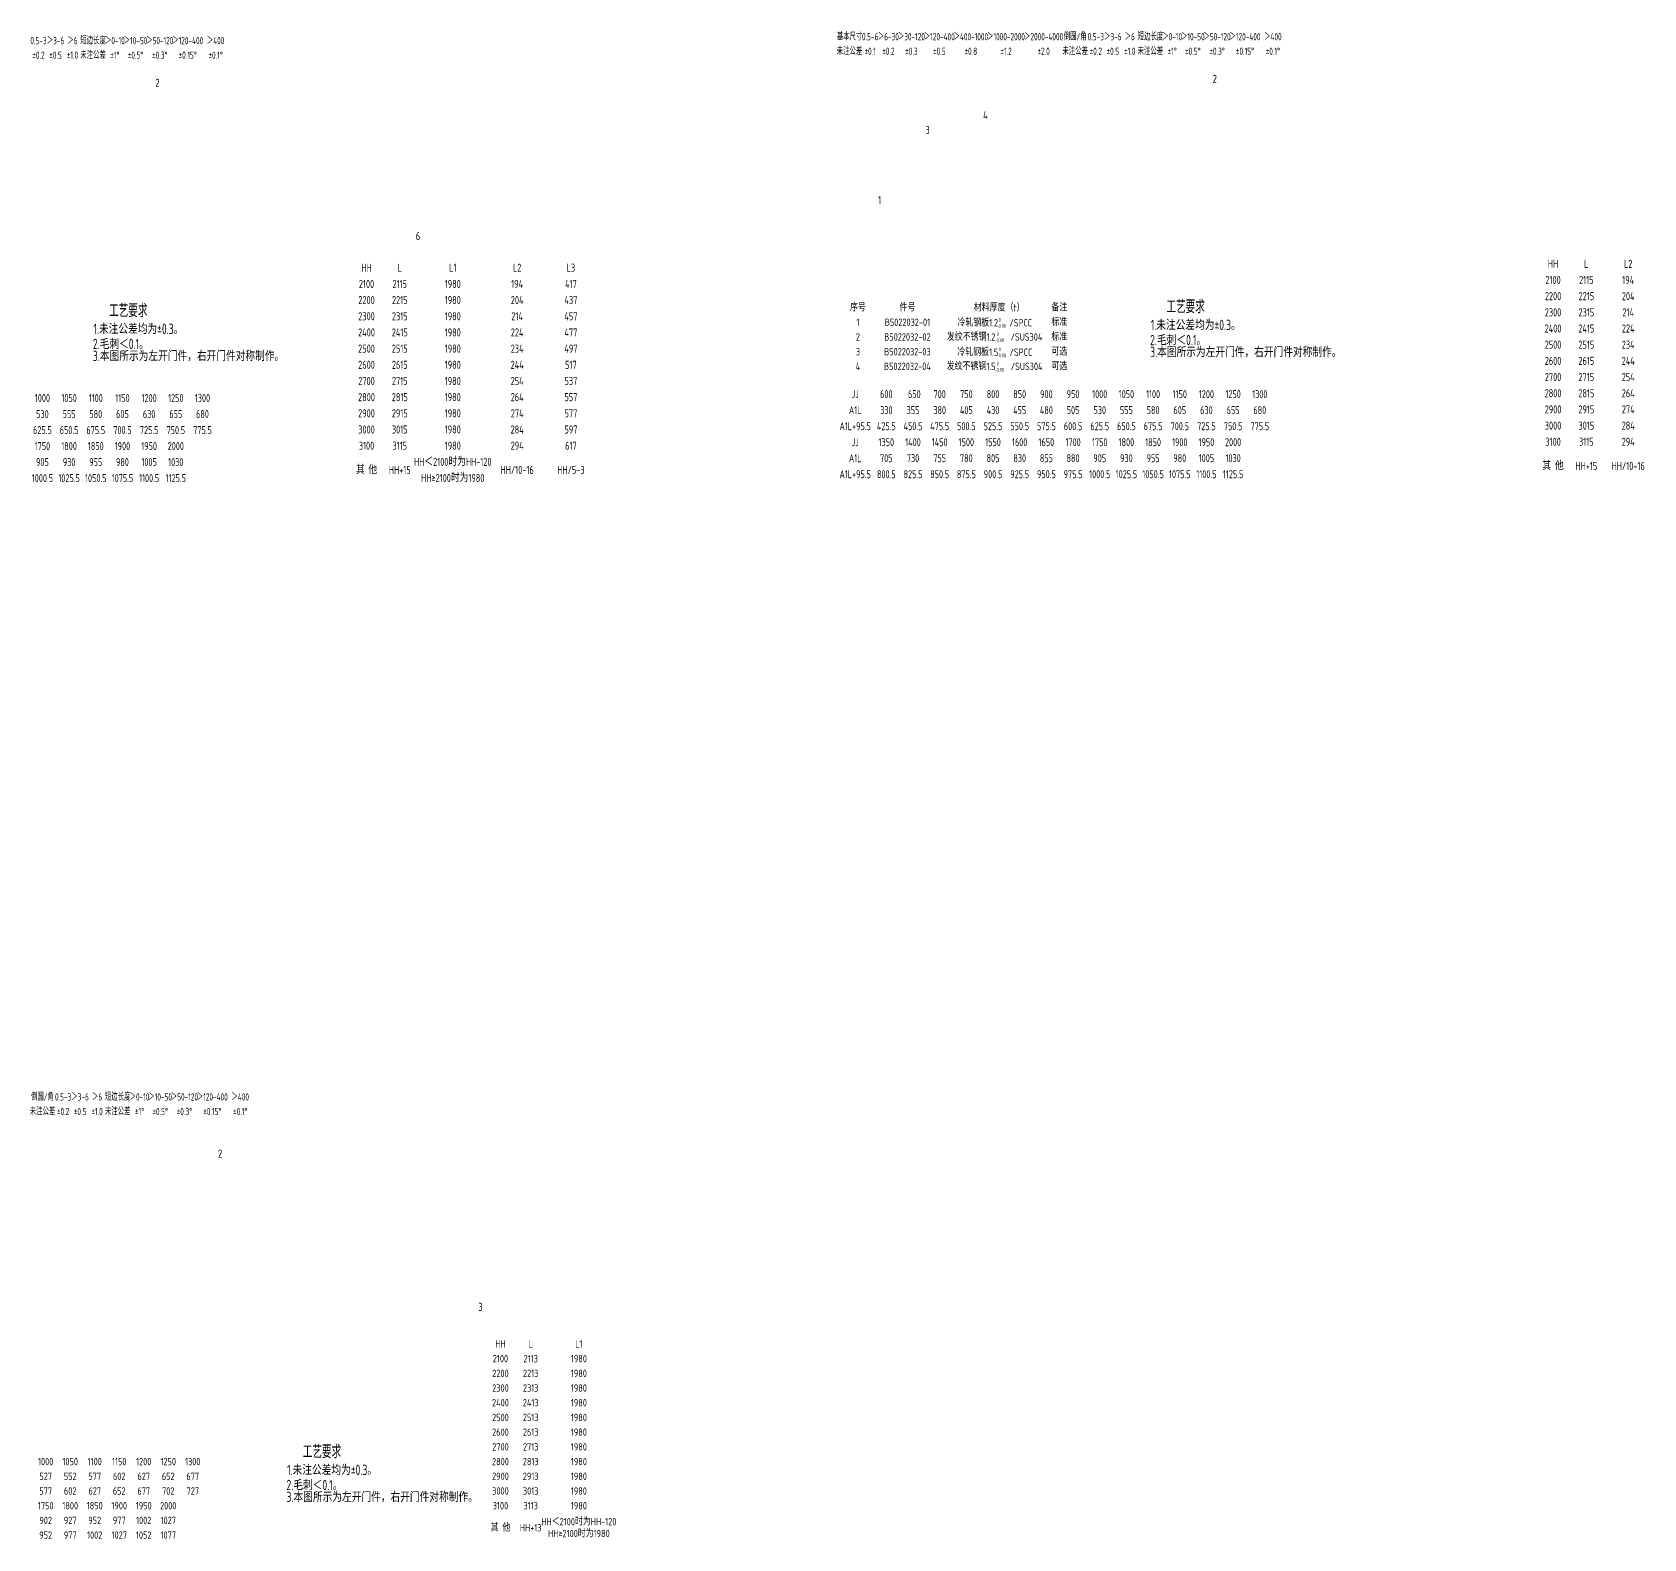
# Model space of a CAD drawing. Header units: inches. Extents: x 14216 to 120088, y -28810 to 23559.
# Drawn here: x 81069 to 86987, y 15158 to 20690 of the extents above; entities that cross this region are included whole.
import ezdxf
from ezdxf.enums import TextEntityAlignment as Align

# ---------------------------------------------------------------- set-up
doc = ezdxf.new("R2010")
doc.units = ezdxf.units.IN
doc.header["$LTSCALE"] = 0.3
doc.header["$MEASUREMENT"] = 0
doc.layers.add('2', color=2, linetype='Continuous')
doc.layers.add('2细实线', color=2, linetype='Continuous')
doc.layers.add('5', color=3, linetype='Continuous', lineweight=40)
doc.layers.add('粗实线', color=7, linetype='Continuous', lineweight=30)
doc.styles.add('HZ', font='isocp2.shx', dxfattribs={"width": 0.7, "bigfont": 'hztxt.shx'})

msp = doc.modelspace()

# ---------------------------------------------------------------- texts
at = {"layer": '2', "color": 4, "style": 'HZ', "width": 0.7}
for s, p in [('2', (81521.5, 20489.1)), ('2', (85404.4, 20503.4)), ('4', (84561, 20370.2)), ('3', (84349.2, 20315.4)), ('1', (84175.4, 20057.8)), ('6', (82477.6, 19926.3)), ('2', (81751.4, 16557.2)), ('3', (82707.5, 15994.5))]:
    msp.add_text(s, height=30, dxfattribs=at).set_placement(p)
at = {"layer": '2', "style": 'HZ', "width": 0.8}
for s, height, p in [('HH', 29.7, (82296.7, 19824.9)), ('L', 29.7, (82418.8, 19824.9)), ('L1', 29.7, (82613.5, 19824.9)), ('L2', 29.7, (82849.9, 19824.9)), ('L3', 29.7, (83047.3, 19824.9)), ('HH', 29.7, (86654.2, 19839.3)), ('L', 29.7, (86776.3, 19839.3)), ('L2', 29.7, (86930.1, 19839.3)), ('2100', 29.7, (82296.7, 19765.5)), ('2115', 29.7, (82418.8, 19765.5)), ('1980', 29.7, (82613.5, 19765.5)), ('194', 29.7, (82849.9, 19765.5)), ('417', 29.7, (83047.3, 19765.5)), ('2100', 29.7, (86654.2, 19779.9)), ('2115', 29.7, (86776.3, 19779.9)), ('194', 29.7, (86930.1, 19779.9)), ('2200', 29.7, (82296.7, 19706.1)), ('2215', 29.7, (82418.8, 19706.1)), ('1980', 29.7, (82613.5, 19706.1)), ('204', 29.7, (82849.9, 19706.1)), ('437', 29.7, (83047.3, 19706.1)), ('2200', 29.7, (86654.2, 19720.5)), ('2215', 29.7, (86776.3, 19720.5)), ('204', 29.7, (86930.1, 19720.5)), ('2300', 29.7, (82296.7, 19646.7)), ('2315', 29.7, (82418.8, 19646.7)), ('1980', 29.7, (82613.5, 19646.7)), ('214', 29.7, (82849.9, 19646.7)), ('457', 29.7, (83047.3, 19646.7)), ('序号', 27, (84101.4, 19678.7)), ('件号', 27, (84283.1, 19678.7)), ('材料厚度（t）', 27, (84620, 19678.7)), ('备注', 27, (84841, 19678.7)), ('2300', 29.7, (86654.2, 19661.1)), ('2315', 29.7, (86776.3, 19661.1)), ('214', 29.7, (86930.1, 19661.1)), ('2400', 29.7, (82296.7, 19587.3)), ('2415', 29.7, (82418.8, 19587.3)), ('1980', 29.7, (82613.5, 19587.3)), ('224', 29.7, (82849.9, 19587.3)), ('477', 29.7, (83047.3, 19587.3)), ('1', 27, (84101.4, 19624.7)), ('B5022032-01', 27, (84283.1, 19624.7)), ('冷轧钢板1.2   /SPCC', 27, (84603.8, 19622.8)), ('标准', 27, (84841, 19624.7)), ('2400', 29.7, (86654.2, 19601.7)), ('2415', 29.7, (86776.3, 19601.7)), ('224', 29.7, (86930.1, 19601.7)), ('2500', 29.7, (82296.7, 19527.9)), ('2515', 29.7, (82418.8, 19527.9)), ('1980', 29.7, (82613.5, 19527.9)), ('234', 29.7, (82849.9, 19527.9)), ('497', 29.7, (83047.3, 19527.9)), ('3', 27, (84101.4, 19516.7)), ('2', 27, (84101.4, 19570.7)), ('B5022032-03', 27, (84283.1, 19516.7)), ('B5022032-02', 27, (84283.1, 19570.7)), ('发纹不锈钢1.2    /SUS304 ', 27, (84610.3, 19570.7)), ('冷轧钢板1.5   /SPCC', 27, (84603.8, 19514.8)), ('标准', 27, (84841, 19570.7)), ('可选', 27, (84841, 19516.7)), ('2500', 29.7, (86654.2, 19542.3)), ('2515', 29.7, (86776.3, 19542.3)), ('234', 29.7, (86930.1, 19542.3)), ('2600', 29.7, (82296.7, 19468.5)), ('2615', 29.7, (82418.8, 19468.5)), ('1980', 29.7, (82613.5, 19468.5)), ('244', 29.7, (82849.9, 19468.5)), ('517', 29.7, (83047.3, 19468.5)), ('4', 27, (84101.4, 19462.7)), ('B5022032-04', 27, (84283.1, 19462.7)), ('发纹不锈钢1.5    /SUS304 ', 27, (84610.3, 19462.7)), ('可选', 27, (84841, 19462.7)), ('2600', 29.7, (86654.2, 19482.9)), ('2615', 29.7, (86776.3, 19482.9)), ('244', 29.7, (86930.1, 19482.9)), ('2700', 29.7, (82296.7, 19409.1)), ('2715', 29.7, (82418.8, 19409.1)), ('1980', 29.7, (82613.5, 19409.1)), ('254', 29.7, (82849.9, 19409.1)), ('537', 29.7, (83047.3, 19409.1)), ('2700', 29.7, (86654.2, 19423.5)), ('2715', 29.7, (86776.3, 19423.5)), ('254', 29.7, (86930.1, 19423.5)), ('2800', 29.7, (82296.7, 19349.7)), ('2815', 29.7, (82418.8, 19349.7)), ('1980', 29.7, (82613.5, 19349.7)), ('264', 29.7, (82849.9, 19349.7)), ('557', 29.7, (83047.3, 19349.7)), ('2800', 29.7, (86654.2, 19364.1)), ('2815', 29.7, (86776.3, 19364.1)), ('264', 29.7, (86930.1, 19364.1)), ('2900', 29.7, (82296.7, 19290.3)), ('2915', 29.7, (82418.8, 19290.3)), ('1980', 29.7, (82613.5, 19290.3)), ('274', 29.7, (82849.9, 19290.3)), ('577', 29.7, (83047.3, 19290.3)), ('2900', 29.7, (86654.2, 19304.7)), ('2915', 29.7, (86776.3, 19304.7)), ('274', 29.7, (86930.1, 19304.7)), ('3000', 29.7, (82296.7, 19230.9)), ('3015', 29.7, (82418.8, 19230.9)), ('1980', 29.7, (82613.5, 19230.9)), ('284', 29.7, (82849.9, 19230.9)), ('597', 29.7, (83047.3, 19230.9)), ('3000', 29.7, (86654.2, 19245.3)), ('3015', 29.7, (86776.3, 19245.3)), ('284', 29.7, (86930.1, 19245.3)), ('3100', 29.7, (82296.7, 19171.5)), ('3115', 29.7, (82418.8, 19171.5)), ('1980', 29.7, (82613.5, 19171.5)), ('294', 29.7, (82849.9, 19171.5)), ('617', 29.7, (83047.3, 19171.5)), ('3100', 29.7, (86654.2, 19185.9)), ('3115', 29.7, (86776.3, 19185.9)), ('294', 29.7, (86930.1, 19185.9)), ('HH＜2100时为HH-120', 29.7, (82613.5, 19112.1)), ('其 他', 29.7, (82296.7, 19082.4)), ('HH+15', 29.7, (82418.8, 19082.4)), ('HH≥2100时为1980', 29.7, (82613.5, 19052.7)), ('HH/10-16', 29.7, (82849.9, 19082.4)), ('HH/5-3', 29.7, (83047.3, 19082.4)), ('其 他', 29.7, (86654.2, 19096.8)), ('HH+15', 29.7, (86776.3, 19096.8)), ('HH/10-16', 29.7, (86930.1, 19096.8)), ('HH', 27, (82788.6, 15873.4)), ('L', 27, (82899.6, 15873.4)), ('L1', 27, (83076.6, 15873.4)), ('2100', 27, (82788.6, 15819.4)), ('2113', 27, (82899.6, 15819.4)), ('1980', 27, (83076.6, 15819.4)), ('2200', 27, (82788.6, 15765.4)), ('2213', 27, (82899.6, 15765.4)), ('1980', 27, (83076.6, 15765.4)), ('2300', 27, (82788.6, 15711.4)), ('2313', 27, (82899.6, 15711.4)), ('1980', 27, (83076.6, 15711.4)), ('2400', 27, (82788.6, 15657.4)), ('2413', 27, (82899.6, 15657.4)), ('1980', 27, (83076.6, 15657.4)), ('2500', 27, (82788.6, 15603.4)), ('2513', 27, (82899.6, 15603.4)), ('1980', 27, (83076.6, 15603.4)), ('2600', 27, (82788.6, 15549.4)), ('2700', 27, (82788.6, 15495.4)), ('2613', 27, (82899.6, 15549.4)), ('2713', 27, (82899.6, 15495.4)), ('1980', 27, (83076.6, 15549.4)), ('1980', 27, (83076.6, 15495.4)), ('2800', 27, (82788.6, 15441.4)), ('2813', 27, (82899.6, 15441.4)), ('1980', 27, (83076.6, 15441.4)), ('2900', 27, (82788.6, 15387.4)), ('2913', 27, (82899.6, 15387.4)), ('1980', 27, (83076.6, 15387.4)), ('3000', 27, (82788.6, 15333.4)), ('3013', 27, (82899.6, 15333.4)), ('1980', 27, (83076.6, 15333.4)), ('3100', 27, (82788.6, 15279.4)), ('3113', 27, (82899.6, 15279.4)), ('1980', 27, (83076.6, 15279.4)), ('其 他', 27, (82788.6, 15198.4)), ('HH+13', 27, (82899.6, 15198.4)), ('HH＜2100时为HH-120', 27, (83076.6, 15220.8)), ('HH≥2100时为1980', 27, (83076.6, 15177.2))]:
    msp.add_text(s, height=height, dxfattribs=at).set_placement(p, align=Align.MIDDLE_CENTER)
at = {"layer": '2', "color": 6, "style": 'HZ', "width": 0.75}
for s, p in [('1.未注公差均为±0.3。', (81293.8, 19581.5)), ('1.未注公差均为±0.3。', (85176.7, 19595.9)), ('2.毛刺＜0.1。', (81291.7, 19526.1)), ('2.毛刺＜0.1。', (85174.5, 19540.5)), ('1.未注公差均为±0.3。', (82004.9, 15391.8)), ('2.毛刺＜0.1。', (82002.7, 15336.4))]:
    msp.add_text(s, height=38, dxfattribs=at).set_placement(p)
for p in [(85174.7, 19485), (81291.9, 19470.7), (82003, 15281)]:
    msp.add_text('3.本图所示为左开门件，右开门件对称制作。', height=38, dxfattribs=at).set_placement(p, align=Align.BOTTOM_LEFT)
at = {"layer": '2', "char_height": 13.73, "attachment_point": 1, "style": 'HZ'}
for insert in [(84611.9, 19640.6), (84604.7, 19588.2), (84611.9, 19532.6), (84604.7, 19480.2)]:
    msp.add_mtext(' 0\\P-0.08', dxfattribs=dict(at, insert=insert))
at = {"layer": '2细实线', "linetype": 'ByBlock', "style": 'HZ', "width": 0.65}
for s, p in [('0.5-3', (81092, 20658.9)), ('＞3-6', (81154.4, 20658.9)), ('＞6', (81216.8, 20658.9)), ('短边长度', (81292.5, 20658.9)), ('＞0-10', (81372.7, 20658.9)), ('＞10-50', (81448.4, 20658.9)), ('＞50-120', (81537.5, 20658.9)), ('＞120-400', (81640, 20658.9)), ('＞400', (81742.5, 20658.9)), ('基本尺寸', (84070.5, 20673.3)), ('0.5-6', (84146.3, 20673.3)), ('＞6-30', (84213.1, 20673.3)), ('＞30-120', (84297.7, 20673.3)), ('＞120-400', (84400.2, 20673.3)), ('＞400-1000', (84516, 20673.3)), ('＞1000-2000', (84645.2, 20673.3)), ('＞2000-4000', (84783.3, 20673.3)), ('倒圆/角', (84899.2, 20673.3)), ('0.5-3', (84974.9, 20673.3)), ('＞3-6', (85037.3, 20673.3)), ('＞6', (85099.6, 20673.3)), ('短边长度', (85175.4, 20673.3)), ('＞0-10', (85255.6, 20673.3)), ('＞10-50', (85331.3, 20673.3)), ('＞50-120', (85420.4, 20673.3)), ('＞120-400', (85522.9, 20673.3)), ('＞400', (85625.3, 20673.3)), ('%%p0.2', (81092, 20605.4)), ('%%p0.5', (81154.4, 20605.4)), ('%%p1.0', (81216.8, 20605.4)), ('未注公差', (81292.5, 20605.4)), ('%%p1%%d', (81372.7, 20605.4)), ('%%p0.5%%d', (81448.4, 20605.4)), ('%%p0.3%%d', (81537.5, 20605.4)), ('%%p0.15%%d', (81640, 20605.4)), ('%%p0.1%%d', (81742.5, 20605.4)), ('未注公差', (84070.5, 20619.8)), ('%%p0.1', (84146.3, 20619.8)), ('%%p0.2', (84213.1, 20619.8)), ('%%p0.3', (84297.7, 20619.8)), ('%%p0.5', (84400.2, 20619.8)), ('%%p0.8', (84516, 20619.8)), ('%%p1.2', (84645.2, 20619.8)), ('%%p2.0', (84783.3, 20619.8)), ('未注公差', (84899.2, 20619.8)), ('%%p0.2', (84974.9, 20619.8)), ('%%p0.5', (85037.3, 20619.8)), ('%%p1.0', (85099.6, 20619.8)), ('未注公差', (85175.4, 20619.8)), ('%%p1%%d', (85255.6, 20619.8)), ('%%p0.5%%d', (85331.3, 20619.8)), ('%%p0.3%%d', (85420.4, 20619.8)), ('%%p0.15%%d', (85522.9, 20619.8)), ('%%p0.1%%d', (85625.3, 20619.8)), ('倒圆/角', (81106.7, 16780.3)), ('0.5-3', (81182.5, 16780.3)), ('＞3-6', (81244.8, 16780.3)), ('＞6', (81307.2, 16780.3)), ('短边长度', (81382.9, 16780.3)), ('＞0-10', (81463.1, 16780.3)), ('＞10-50', (81538.9, 16780.3)), ('＞50-120', (81628, 16780.3)), ('＞120-400', (81730.4, 16780.3)), ('＞400', (81832.9, 16780.3)), ('未注公差', (81106.7, 16726.8)), ('%%p0.2', (81182.5, 16726.8)), ('%%p0.5', (81244.8, 16726.8)), ('%%p1.0', (81307.2, 16726.8)), ('未注公差', (81382.9, 16726.8)), ('%%p1%%d', (81463.1, 16726.8)), ('%%p0.5%%d', (81538.9, 16726.8)), ('%%p0.3%%d', (81628, 16726.8)), ('%%p0.15%%d', (81730.4, 16726.8)), ('%%p0.1%%d', (81832.9, 16726.8))]:
    msp.add_text(s, height=26.73, dxfattribs=at).set_placement(p, align=Align.MIDDLE_CENTER)
at = {"layer": '2细实线', "style": 'HZ', "width": 0.8}
for s, height, p in [('1000', 29.39, (81106.5, 19346.3)), ('1050', 29.39, (81204.5, 19346.3)), ('1100', 29.39, (81302.4, 19346.3)), ('1150', 29.39, (81400.4, 19346.3)), ('1200', 29.39, (81498.4, 19346.3)), ('1250', 29.39, (81596.3, 19346.3)), ('1300', 29.39, (81694.3, 19346.3)), ('JJ', 29.39, (84091.3, 19360.7)), ('600', 29.39, (84205.6, 19360.7)), ('650', 29.39, (84308.5, 19360.7)), ('700', 29.39, (84401.5, 19360.7)), ('750', 29.39, (84499.5, 19360.7)), ('800', 29.39, (84597.5, 19360.7)), ('850', 29.39, (84695.4, 19360.7)), ('900', 29.39, (84793.4, 19360.7)), ('950', 29.39, (84891.4, 19360.7)), ('1000', 29.39, (84989.4, 19360.7)), ('1050', 29.39, (85087.3, 19360.7)), ('1100', 29.39, (85185.3, 19360.7)), ('1150', 29.39, (85283.3, 19360.7)), ('1200', 29.39, (85381.2, 19360.7)), ('1250', 29.39, (85479.2, 19360.7)), ('1300', 29.39, (85577.2, 19360.7)), ('530', 29.39, (81106.5, 19287.5)), ('555', 29.39, (81204.5, 19287.5)), ('580', 29.39, (81302.4, 19287.5)), ('605', 29.39, (81400.4, 19287.5)), ('630', 29.39, (81498.4, 19287.5)), ('655', 29.39, (81596.3, 19287.5)), ('680', 29.39, (81694.3, 19287.5)), ('A1L', 29.39, (84091.3, 19301.9)), ('330', 29.39, (84205.6, 19301.9)), ('355', 29.39, (84303.6, 19301.9)), ('380', 29.39, (84401.5, 19301.9)), ('405', 29.39, (84499.5, 19301.9)), ('430', 29.39, (84597.5, 19301.9)), ('455', 29.39, (84695.4, 19301.9)), ('480', 29.39, (84793.4, 19301.9)), ('505', 29.39, (84891.4, 19301.9)), ('530', 29.39, (84989.4, 19301.9)), ('555', 29.39, (85087.3, 19301.9)), ('580', 29.39, (85185.3, 19301.9)), ('605', 29.39, (85283.3, 19301.9)), ('630', 29.39, (85381.2, 19301.9)), ('655', 29.39, (85479.2, 19301.9)), ('680', 29.39, (85577.2, 19301.9)), ('625.5', 29.39, (81106.5, 19228.7)), ('650.5', 29.39, (81204.5, 19228.7)), ('675.5', 29.39, (81302.4, 19228.7)), ('700.5', 29.39, (81400.4, 19228.7)), ('725.5', 29.39, (81498.4, 19228.7)), ('750.5', 29.39, (81596.3, 19228.7)), ('775.5', 29.39, (81694.3, 19228.7)), ('A1L+95.5', 29.39, (84091.3, 19243.1)), ('425.5', 29.39, (84205.6, 19243.1)), ('450.5', 29.39, (84303.6, 19243.1)), ('475.5', 29.39, (84401.5, 19243.1)), ('500.5', 29.39, (84499.5, 19243.1)), ('525.5', 29.39, (84597.5, 19243.1)), ('550.5', 29.39, (84695.4, 19243.1)), ('575.5', 29.39, (84793.4, 19243.1)), ('600.5', 29.39, (84891.4, 19243.1)), ('625.5', 29.39, (84989.4, 19243.1)), ('650.5', 29.39, (85087.3, 19243.1)), ('675.5', 29.39, (85185.3, 19243.1)), ('700.5', 29.39, (85283.3, 19243.1)), ('725.5', 29.39, (85381.2, 19243.1)), ('750.5', 29.39, (85479.2, 19243.1)), ('775.5', 29.39, (85577.2, 19243.1)), ('1750', 29.39, (81106.5, 19170)), ('1800', 29.39, (81204.5, 19170)), ('1850', 29.39, (81302.4, 19170)), ('1900', 29.39, (81400.4, 19170)), ('1950', 29.39, (81498.4, 19170)), ('2000', 29.39, (81596.3, 19170)), ('JJ', 29.39, (84091.3, 19184.3)), ('1350', 29.39, (84205.6, 19184.3)), ('1400', 29.39, (84303.6, 19184.3)), ('1450', 29.39, (84401.5, 19184.3)), ('1500', 29.39, (84499.5, 19184.3)), ('1550', 29.39, (84597.5, 19184.3)), ('1600', 29.39, (84695.4, 19184.3)), ('1650', 29.39, (84793.4, 19184.3)), ('1700', 29.39, (84891.4, 19184.3)), ('1750', 29.39, (84989.4, 19184.3)), ('1800', 29.39, (85087.3, 19184.3)), ('1850', 29.39, (85185.3, 19184.3)), ('1900', 29.39, (85283.3, 19184.3)), ('1950', 29.39, (85381.2, 19184.3)), ('2000', 29.39, (85479.2, 19184.3)), ('905', 29.39, (81106.5, 19111.2)), ('930', 29.39, (81204.5, 19111.2)), ('955', 29.39, (81302.4, 19111.2)), ('980', 29.39, (81400.4, 19111.2)), ('1005', 29.39, (81498.4, 19111.2)), ('1030', 29.39, (81596.3, 19111.2)), ('A1L', 29.39, (84091.3, 19125.6)), ('705', 29.39, (84205.6, 19125.6)), ('730', 29.39, (84303.6, 19125.6)), ('755', 29.39, (84401.5, 19125.6)), ('780', 29.39, (84499.5, 19125.6)), ('805', 29.39, (84597.5, 19125.6)), ('830', 29.39, (84695.4, 19125.6)), ('855', 29.39, (84793.4, 19125.6)), ('880', 29.39, (84891.4, 19125.6)), ('905', 29.39, (84989.4, 19125.6)), ('930', 29.39, (85087.3, 19125.6)), ('955', 29.39, (85185.3, 19125.6)), ('980', 29.39, (85283.3, 19125.6)), ('1005', 29.39, (85381.2, 19125.6)), ('1030', 29.39, (85479.2, 19125.6)), ('1000.5', 29.39, (81106.5, 19052.4)), ('1025.5', 29.39, (81204.5, 19052.4)), ('1050.5', 29.39, (81302.4, 19052.4)), ('1075.5', 29.39, (81400.4, 19052.4)), ('1100.5', 29.39, (81498.4, 19052.4)), ('1125.5', 29.39, (81596.3, 19052.4)), ('A1L+95.5', 29.39, (84091.3, 19066.8)), ('800.5', 29.39, (84205.6, 19066.8)), ('825.5', 29.39, (84303.6, 19066.8)), ('850.5', 29.39, (84401.5, 19066.8)), ('875.5', 29.39, (84499.5, 19066.8)), ('900.5', 29.39, (84597.5, 19066.8)), ('925.5', 29.39, (84695.4, 19066.8)), ('950.5', 29.39, (84793.4, 19066.8)), ('975.5', 29.39, (84891.4, 19066.8)), ('1000.5', 29.39, (84989.4, 19066.8)), ('1025.5', 29.39, (85087.3, 19066.8)), ('1050.5', 29.39, (85185.3, 19066.8)), ('1075.5', 29.39, (85283.3, 19066.8)), ('1100.5', 29.39, (85381.2, 19066.8)), ('1125.5', 29.39, (85479.2, 19066.8)), ('1000', 27, (81118.5, 15441.4)), ('1050', 27, (81208.5, 15441.4)), ('1150', 27, (81388.5, 15441.4)), ('1200', 27, (81478.5, 15441.4)), ('1250', 27, (81568.5, 15441.4)), ('1300', 27, (81658.5, 15441.4)), ('1750', 27, (81118.5, 15279.4)), ('1800', 27, (81208.5, 15279.4)), ('1850', 27, (81298.5, 15279.4)), ('1900', 27, (81388.5, 15279.4)), ('1950', 27, (81478.5, 15279.4)), ('2000', 27, (81568.5, 15279.4)), ('902', 27, (81118.5, 15225.4)), ('927', 27, (81208.5, 15225.4)), ('952', 27, (81298.5, 15225.4)), ('977', 27, (81388.5, 15225.4)), ('1002', 27, (81478.5, 15225.4)), ('1027', 27, (81568.5, 15225.4)), ('952', 27, (81118.5, 15171.4)), ('977', 27, (81208.5, 15171.4)), ('1002', 27, (81298.5, 15171.4)), ('1027', 27, (81388.5, 15171.4)), ('1052', 27, (81478.5, 15171.4)), ('1077', 27, (81568.5, 15171.4))]:
    msp.add_text(s, height=height, dxfattribs=at).set_placement(p, align=Align.MIDDLE_CENTER)
at = {"layer": '5', "style": 'HZ', "width": 0.8}
for s, p in [('1100', (81298.5, 15441.4)), ('527', (81118.5, 15387.4)), ('552', (81208.5, 15387.4)), ('577', (81298.5, 15387.4)), ('602', (81388.5, 15387.4)), ('627', (81478.5, 15387.4)), ('652', (81568.5, 15387.4)), ('677', (81658.5, 15387.4)), ('577', (81118.5, 15333.4)), ('602', (81208.5, 15333.4)), ('627', (81298.5, 15333.4)), ('652', (81388.5, 15333.4)), ('677', (81478.5, 15333.4)), ('702', (81568.5, 15333.4)), ('727', (81658.5, 15333.4))]:
    msp.add_text(s, height=27, dxfattribs=at).set_placement(p, align=Align.MIDDLE_CENTER)
at = {"layer": '粗实线', "color": 3, "linetype": 'Continuous', "lineweight": -3, "style": 'HZ', "width": 0.7}
for p in [(85234.1, 19657.8), (81351.2, 19643.4), (82062.3, 15453.7)]:
    msp.add_text('工艺要求', height=48, dxfattribs=at).set_placement(p)

doc.saveas('drawing.dxf')
